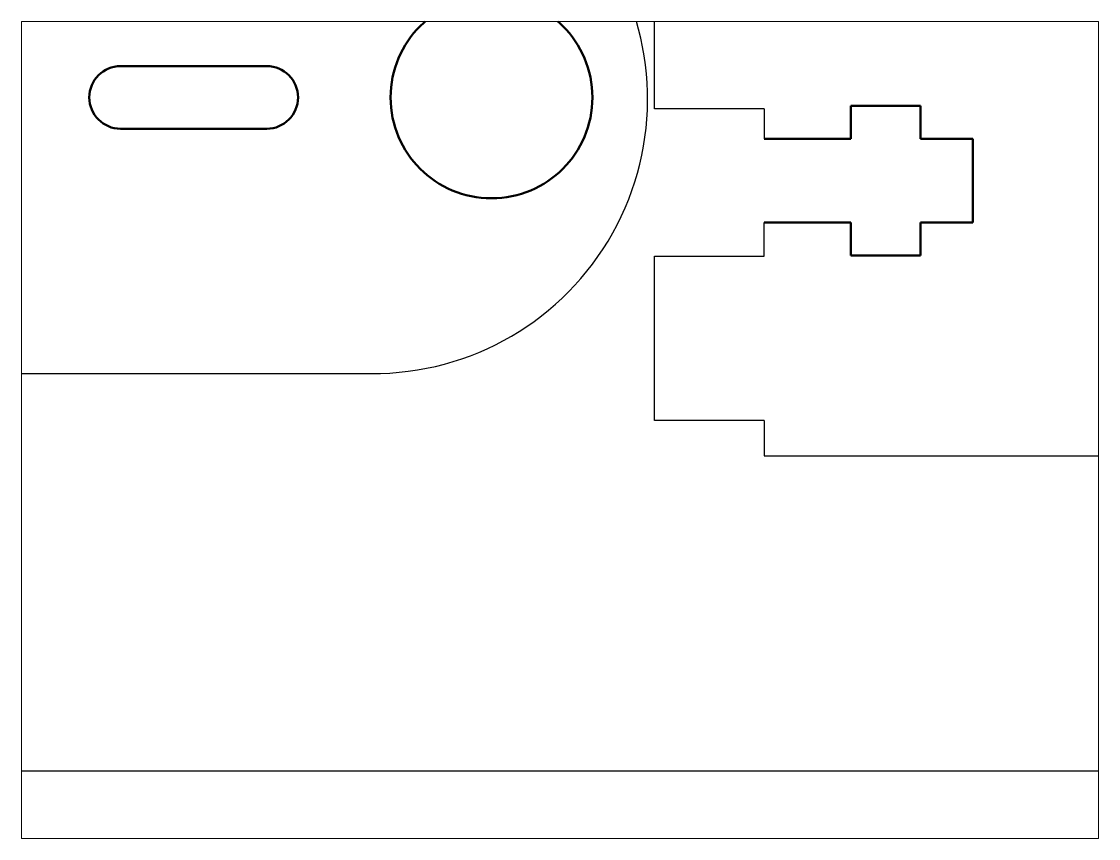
# Paper-space layout 'Лист1' of a CAD drawing. Header units: millimetres. Extents: x 26 to 231, y 20 to 176.
# The model-space entities are those that its viewports show. They can reach past a viewport. Long polylines and large blocks are cut down to what shows.
import ezdxf

# ---------------------------------------------------------------- set-up
doc = ezdxf.new("R2010")
doc.units = ezdxf.units.MM
doc.layers.add('Visible (ANSI)', color=7, linetype='Continuous', lineweight=50)

msp = doc.modelspace()

# ---------------------------------------------------------------- linework, layer by layer
for p, q in [((2911.148, 1704.032), (2911.148, 1710.032)), ((2915.148, 1704.032), (2911.148, 1704.032)), ((2915.148, 1704.032), (2915.148, 1702.934)), ((2915.148, 1698.646), (2915.148, 1699.886)), ((2911.148, 1692.646), (2911.148, 1698.646)), ((2911.148, 1698.646), (2915.148, 1698.646)), ((2849.84, 1694.369), (2901.145, 1694.369)), ((2915.148, 1692.646), (2911.148, 1692.646)), ((2915.148, 1692.646), (2915.148, 1691.366)), ((2915.148, 1691.366), (2966.453, 1691.366))]:
    msp.add_line(p, q)
at = {"color": 1}
msp.add_lwpolyline([(2629.527, 1803.377), (3054.654, 1803.377), (3054.654, 1679.855), (2629.527, 1679.855)], close=True, dxfattribs=at)
msp.add_arc((2900.877, 1704.388), 10.022, 271.5316, 95.1889)
at = {"layer": 'Visible (ANSI)'}
for p, q in [((2891.662, 1705.59), (2896.996, 1705.59)), ((2918.323, 1704.141), (2920.863, 1704.141)), ((2918.323, 1702.934), (2918.323, 1704.141)), ((2920.863, 1704.141), (2920.863, 1702.934)), ((2896.996, 1703.304), (2891.662, 1703.304)), ((2915.148, 1702.934), (2918.323, 1702.934)), ((2920.863, 1702.934), (2922.768, 1702.934)), ((2922.768, 1702.934), (2922.768, 1699.886)), ((2918.323, 1699.886), (2915.148, 1699.886)), ((2918.323, 1698.68), (2918.323, 1699.886)), ((2920.863, 1699.886), (2920.863, 1698.68)), ((2922.768, 1699.886), (2920.863, 1699.886)), ((2920.863, 1698.68), (2918.323, 1698.68))]:
    msp.add_line(p, q, dxfattribs=at)
msp.add_circle((2905.201, 1704.447), 3.683, dxfattribs=at)
for centre, start, end in [((2891.662, 1704.447), 90, 270), ((2896.996, 1704.447), 270, 90)]:
    msp.add_arc(centre, 1.143, start, end, dxfattribs=at)

psp = doc.layouts.new('Лист1')

# ---------------------------------------------------------------- viewports
at = {"layer": '0'}
psp.add_viewport(center=(128.5, 97.5), size=(205.6, 156), view_center_point=(2907.701, 1692.305), view_height=29.82631, dxfattribs=at)

doc.saveas('drawing.dxf')
